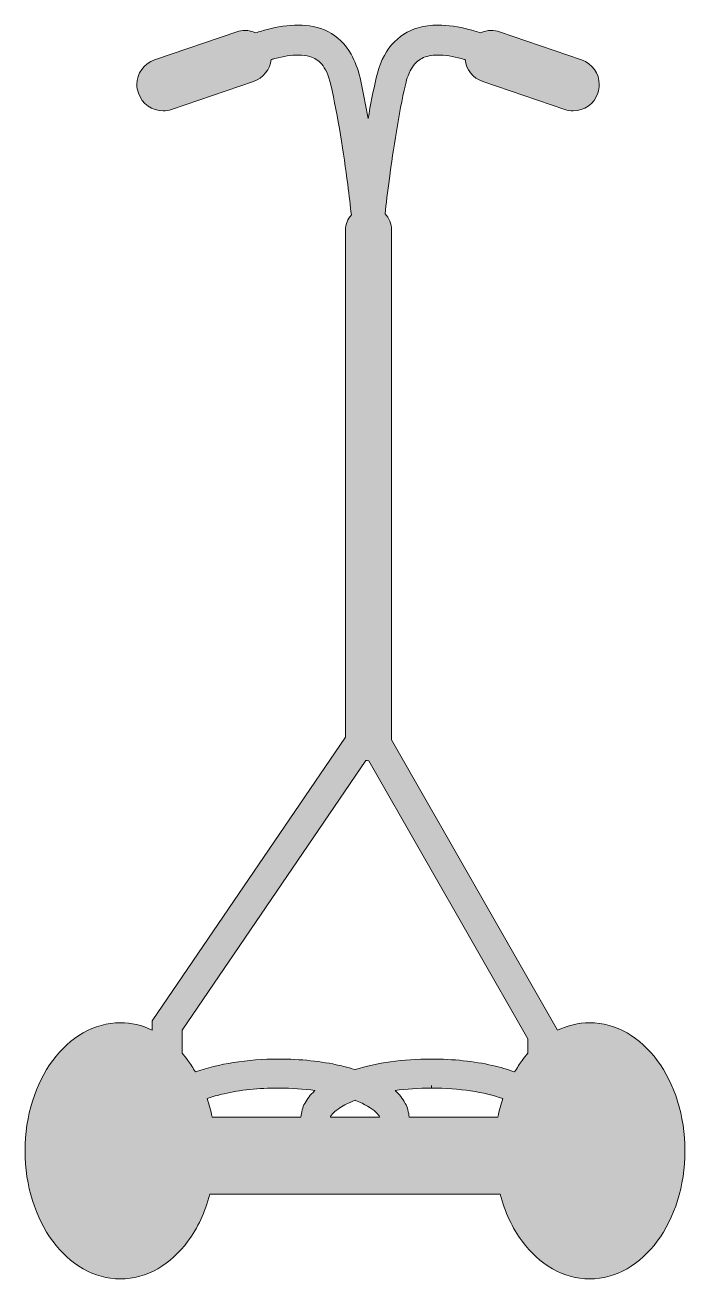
# Model space of a CAD drawing. Header units: inches. Extents: x 0 to 53, y 0 to 102.
import ezdxf

# ---------------------------------------------------------------- set-up
doc = ezdxf.new("R2010")
doc.units = ezdxf.units.IN
doc.header["$MEASUREMENT"] = 0
doc.layers.add('Layer 1', color=7, linetype='Continuous')

msp = doc.modelspace()

# ---------------------------------------------------------------- hatches: boundary and pattern name
at = {"layer": 'Layer 1', "true_color": 0xffdd15}
h = msp.add_hatch(color=40, dxfattribs=at)
h.dxf.hatch_style = 2
edge = h.paths.add_edge_path()
edge.add_spline(control_points=[(51.23, 17.7), (49.84, 19.58), (47.9, 20.76), (45.75, 20.76), (44.83, 20.76), (43.96, 20.54), (43.15, 20.15), (43.15, 20.15), (29.69, 43.69), (29.69, 43.69), (29.69, 43.75), (29.7, 43.8), (29.7, 43.86), (29.7, 43.86), (29.7, 85), (29.7, 85), (29.7, 85.51), (29.5, 85.97), (29.17, 86.31), (29.26, 87.09), (29.37, 88.08), (29.52, 89.18), (29.84, 91.53), (30.28, 94.4), (30.82, 96.77), (30.94, 97.31), (31.11, 97.72), (31.28, 98.02), (31.55, 98.49), (31.83, 98.73), (32.16, 98.9), (32.49, 99.07), (32.92, 99.17), (33.46, 99.17), (34.01, 99.17), (34.66, 99.07), (35.36, 98.89), (35.46, 98.86), (35.56, 98.83), (35.66, 98.8), (35.75, 98.01), (36.28, 97.3), (37.08, 97.03), (37.08, 97.03), (43.73, 94.77), (43.73, 94.77), (43.95, 94.69), (44.18, 94.65), (44.41, 94.65), (45.3, 94.65), (46.12, 95.21), (46.42, 96.09), (46.5, 96.32), (46.53, 96.55), (46.53, 96.78), (46.53, 97.66), (45.98, 98.48), (45.09, 98.79), (45.09, 98.79), (38.45, 101.05), (38.45, 101.05), (38.22, 101.12), (37.99, 101.16), (37.77, 101.16), (37.47, 101.16), (37.18, 101.09), (36.91, 100.97), (36.59, 101.07), (36.28, 101.17), (35.96, 101.25), (35.13, 101.46), (34.29, 101.6), (33.46, 101.6), (32.92, 101.6), (32.37, 101.54), (31.84, 101.38), (31.04, 101.15), (30.28, 100.69), (29.7, 99.99), (29.11, 99.29), (28.7, 98.4), (28.45, 97.32), (28.21, 96.27), (27.99, 95.14), (27.8, 94.02), (27.6, 95.14), (27.39, 96.27), (27.14, 97.32), (26.98, 98.04), (26.74, 98.67), (26.43, 99.23), (25.96, 100.06), (25.3, 100.69), (24.54, 101.07), (23.77, 101.46), (22.95, 101.6), (22.14, 101.6), (21.3, 101.6), (20.47, 101.46), (19.64, 101.25), (19.32, 101.17), (19, 101.07), (18.68, 100.97), (18.42, 101.09), (18.13, 101.16), (17.83, 101.16), (17.6, 101.16), (17.37, 101.12), (17.15, 101.05), (17.15, 101.05), (10.5, 98.79), (10.5, 98.79), (9.62, 98.48), (9.06, 97.66), (9.06, 96.78), (9.06, 96.55), (9.1, 96.32), (9.18, 96.09), (9.48, 95.21), (10.3, 94.65), (11.19, 94.65), (11.41, 94.65), (11.64, 94.69), (11.87, 94.77), (11.87, 94.77), (18.51, 97.03), (18.51, 97.03), (19.32, 97.3), (19.85, 98.01), (19.94, 98.81), (20.04, 98.83), (20.14, 98.86), (20.24, 98.89), (20.94, 99.07), (21.59, 99.17), (22.14, 99.17), (22.49, 99.17), (22.81, 99.13), (23.07, 99.05), (23.47, 98.93), (23.76, 98.75), (24.04, 98.42), (24.32, 98.09), (24.59, 97.58), (24.77, 96.77), (25.35, 94.24), (25.82, 91.15), (26.14, 88.71), (26.26, 87.76), (26.36, 86.92), (26.44, 86.23), (26.15, 85.9), (25.96, 85.47), (25.96, 85), (25.96, 85), (25.96, 43.9), (25.96, 43.9), (25.96, 43.9), (10.29, 20.92), (10.29, 20.92), (10.29, 20.92), (10.29, 20.17), (10.29, 20.17), (9.48, 20.55), (8.62, 20.76), (7.72, 20.76), (5.57, 20.76), (3.63, 19.58), (2.24, 17.7), (0.85, 15.82), (0, 13.23), (0, 10.38), (0, 7.53), (0.85, 4.94), (2.24, 3.06), (3.63, 1.18), (5.57, 0), (7.72, 0), (9.87, 0), (11.81, 1.18), (13.2, 3.06), (13.98, 4.13), (14.59, 5.42), (14.97, 6.86), (14.97, 6.86), (38.49, 6.86), (38.49, 6.86), (38.88, 5.42), (39.49, 4.13), (40.27, 3.06), (41.66, 1.18), (43.6, 0), (45.75, 0), (47.9, 0), (49.84, 1.18), (51.23, 3.06), (52.62, 4.94), (53.47, 7.53), (53.47, 10.38), (53.47, 13.23), (52.62, 15.82), (51.23, 17.7)], knot_values=[0, 0, 0, 0, 1, 1, 1, 2, 2, 2, 3, 3, 3, 4, 4, 4, 5, 5, 5, 6, 6, 6, 7, 7, 7, 8, 8, 8, 9, 9, 9, 10, 10, 10, 11, 11, 11, 12, 12, 12, 13, 13, 13, 14, 14, 14, 15, 15, 15, 16, 16, 16, 17, 17, 17, 18, 18, 18, 19, 19, 19, 20, 20, 20, 21, 21, 21, 22, 22, 22, 23, 23, 23, 24, 24, 24, 25, 25, 25, 26, 26, 26, 27, 27, 27, 28, 28, 28, 29, 29, 29, 30, 30, 30, 31, 31, 31, 32, 32, 32, 33, 33, 33, 34, 34, 34, 35, 35, 35, 36, 36, 36, 37, 37, 37, 38, 38, 38, 39, 39, 39, 40, 40, 40, 41, 41, 41, 42, 42, 42, 43, 43, 43, 44, 44, 44, 45, 45, 45, 46, 46, 46, 47, 47, 47, 48, 48, 48, 49, 49, 49, 50, 50, 50, 51, 51, 51, 52, 52, 52, 53, 53, 53, 54, 54, 54, 55, 55, 55, 56, 56, 56, 57, 57, 57, 58, 58, 58, 59, 59, 59, 60, 60, 60, 61, 61, 61, 62, 62, 62, 63, 63, 63, 64, 64, 64, 65, 65, 65, 66, 66, 66, 67, 67, 67, 67], degree=3, periodic=1)
edge = h.paths.add_edge_path()
edge.add_spline(control_points=[(31.12, 13.12), (31.09, 13.51), (30.98, 13.89), (30.81, 14.22), (30.81, 14.22), (30.8, 14.23), (30.8, 14.23), (30.8, 14.23), (30.81, 14.22), (30.81, 14.22), (30.6, 14.62), (30.31, 14.96), (29.98, 15.27), (30.89, 15.39), (31.88, 15.47), (32.91, 15.47), (32.91, 15.47), (32.92, 15.47), (32.92, 15.47), (32.92, 15.47), (32.92, 15.66), (32.92, 15.66), (32.92, 15.66), (32.92, 15.47), (32.92, 15.47), (32.92, 15.47), (32.94, 15.47), (32.94, 15.47), (35.18, 15.47), (37.22, 15.13), (38.71, 14.62), (38.55, 14.14), (38.41, 13.64), (38.31, 13.12), (38.31, 13.12), (31.12, 13.12), (31.12, 13.12)], knot_values=[0, 0, 0, 0, 1, 1, 1, 2, 2, 2, 3, 3, 3, 4, 4, 4, 5, 5, 5, 6, 6, 6, 7, 7, 7, 8, 8, 8, 9, 9, 9, 10, 10, 10, 11, 11, 11, 12, 12, 12, 12], degree=3, periodic=1)
edge = h.paths.add_edge_path()
edge.add_spline(control_points=[(24.74, 13.14), (24.74, 13.14), (24.74, 13.14), (24.74, 13.14), (24.82, 13.3), (25.08, 13.59), (25.51, 13.87), (25.51, 13.87), (25.51, 13.87), (25.51, 13.87), (25.83, 14.08), (26.25, 14.28), (26.74, 14.48), (26.75, 14.47), (26.76, 14.47), (26.77, 14.46), (27.53, 14.17), (28.1, 13.82), (28.42, 13.52), (28.42, 13.52), (28.42, 13.52), (28.42, 13.52), (28.58, 13.37), (28.68, 13.23), (28.72, 13.14), (28.72, 13.14), (28.72, 13.15), (28.72, 13.15), (28.72, 13.15), (28.72, 13.14), (28.72, 13.14), (28.73, 13.13), (28.73, 13.13), (28.73, 13.12), (28.73, 13.12), (24.74, 13.12), (24.74, 13.12), (24.74, 13.13), (24.74, 13.13), (24.74, 13.14)], knot_values=[0, 0, 0, 0, 1, 1, 1, 2, 2, 2, 3, 3, 3, 4, 4, 4, 5, 5, 5, 6, 6, 6, 7, 7, 7, 8, 8, 8, 9, 9, 9, 10, 10, 10, 11, 11, 11, 12, 12, 12, 13, 13, 13, 13], degree=3, periodic=1)
edge = h.paths.add_edge_path()
edge.add_spline(control_points=[(22.35, 13.12), (22.35, 13.12), (15.16, 13.12), (15.16, 13.12), (15.05, 13.64), (14.92, 14.14), (14.76, 14.62), (15.17, 14.76), (15.63, 14.9), (16.12, 15.01), (17.4, 15.3), (18.92, 15.47), (20.54, 15.47), (20.54, 15.47), (20.55, 15.47), (20.55, 15.47), (20.55, 15.47), (20.57, 15.47), (20.57, 15.47), (21.6, 15.47), (22.58, 15.39), (23.49, 15.27), (23.48, 15.25), (23.46, 15.25), (23.45, 15.23), (23.45, 15.23), (23.45, 15.23), (23.45, 15.23), (23.13, 14.94), (22.86, 14.6), (22.66, 14.22), (22.66, 14.22), (22.66, 14.22), (22.66, 14.22), (22.49, 13.89), (22.38, 13.51), (22.35, 13.12)], knot_values=[0, 0, 0, 0, 1, 1, 1, 2, 2, 2, 3, 3, 3, 4, 4, 4, 5, 5, 5, 6, 6, 6, 7, 7, 7, 8, 8, 8, 9, 9, 9, 10, 10, 10, 11, 11, 11, 12, 12, 12, 12], degree=3, periodic=1)
edge = h.paths.add_edge_path()
edge.add_spline(control_points=[(27.62, 42.01), (27.69, 42), (27.76, 41.99), (27.83, 41.99), (27.84, 41.99), (27.85, 41.99), (27.86, 41.99), (27.86, 41.99), (40.75, 19.45), (40.75, 19.45), (40.75, 19.45), (40.75, 18.29), (40.75, 18.29), (40.58, 18.1), (40.42, 17.9), (40.27, 17.7), (40.06, 17.41), (39.86, 17.09), (39.67, 16.77), (39.11, 16.97), (38.51, 17.15), (37.87, 17.3), (36.39, 17.63), (34.71, 17.82), (32.92, 17.82), (30.61, 17.82), (28.48, 17.51), (26.74, 16.96), (26.34, 17.08), (25.93, 17.2), (25.49, 17.3), (24.02, 17.63), (22.33, 17.82), (20.55, 17.82), (17.98, 17.81), (15.64, 17.43), (13.8, 16.77), (13.61, 17.09), (13.41, 17.41), (13.2, 17.7), (13.04, 17.9), (12.88, 18.1), (12.72, 18.29), (12.72, 18.29), (12.72, 20.17), (12.72, 20.17), (12.72, 20.17), (27.62, 42.01), (27.62, 42.01)], knot_values=[0, 0, 0, 0, 1, 1, 1, 2, 2, 2, 3, 3, 3, 4, 4, 4, 5, 5, 5, 6, 6, 6, 7, 7, 7, 8, 8, 8, 9, 9, 9, 10, 10, 10, 11, 11, 11, 12, 12, 12, 13, 13, 13, 14, 14, 14, 15, 15, 15, 16, 16, 16, 16], degree=3, periodic=1)

# ---------------------------------------------------------------- linework, layer by layer
at = {"layer": 'Layer 1', "lineweight": 0}
for points, knots in [([(51.23, 17.7), (49.84, 19.58), (47.9, 20.76), (45.75, 20.76), (44.83, 20.76), (43.96, 20.54), (43.15, 20.15), (43.15, 20.15), (29.69, 43.69), (29.69, 43.69), (29.69, 43.75), (29.7, 43.8), (29.7, 43.86), (29.7, 43.86), (29.7, 85), (29.7, 85), (29.7, 85.51), (29.5, 85.97), (29.17, 86.31), (29.26, 87.09), (29.37, 88.08), (29.52, 89.18), (29.84, 91.53), (30.28, 94.4), (30.82, 96.77), (30.94, 97.31), (31.11, 97.72), (31.28, 98.02), (31.55, 98.49), (31.83, 98.73), (32.16, 98.9), (32.49, 99.07), (32.92, 99.17), (33.46, 99.17), (34.01, 99.17), (34.66, 99.07), (35.36, 98.89), (35.46, 98.86), (35.56, 98.83), (35.66, 98.8), (35.75, 98.01), (36.28, 97.3), (37.08, 97.03), (37.08, 97.03), (43.73, 94.77), (43.73, 94.77), (43.95, 94.69), (44.18, 94.65), (44.41, 94.65), (45.3, 94.65), (46.12, 95.21), (46.42, 96.09), (46.5, 96.32), (46.53, 96.55), (46.53, 96.78), (46.53, 97.66), (45.98, 98.48), (45.09, 98.79), (45.09, 98.79), (38.45, 101.05), (38.45, 101.05), (38.22, 101.12), (37.99, 101.16), (37.77, 101.16), (37.47, 101.16), (37.18, 101.09), (36.91, 100.97), (36.59, 101.07), (36.28, 101.17), (35.96, 101.25), (35.13, 101.46), (34.29, 101.6), (33.46, 101.6), (32.92, 101.6), (32.37, 101.54), (31.84, 101.38), (31.04, 101.15), (30.28, 100.69), (29.7, 99.99), (29.11, 99.29), (28.7, 98.4), (28.45, 97.32), (28.21, 96.27), (27.99, 95.14), (27.8, 94.02), (27.6, 95.14), (27.39, 96.27), (27.14, 97.32), (26.98, 98.04), (26.74, 98.67), (26.43, 99.23), (25.96, 100.06), (25.3, 100.69), (24.54, 101.07), (23.77, 101.46), (22.95, 101.6), (22.14, 101.6), (21.3, 101.6), (20.47, 101.46), (19.64, 101.25), (19.32, 101.17), (19, 101.07), (18.68, 100.97), (18.42, 101.09), (18.13, 101.16), (17.83, 101.16), (17.6, 101.16), (17.37, 101.12), (17.15, 101.05), (17.15, 101.05), (10.5, 98.79), (10.5, 98.79), (9.62, 98.48), (9.06, 97.66), (9.06, 96.78), (9.06, 96.55), (9.1, 96.32), (9.18, 96.09), (9.48, 95.21), (10.3, 94.65), (11.19, 94.65), (11.41, 94.65), (11.64, 94.69), (11.87, 94.77), (11.87, 94.77), (18.51, 97.03), (18.51, 97.03), (19.32, 97.3), (19.85, 98.01), (19.94, 98.81), (20.04, 98.83), (20.14, 98.86), (20.24, 98.89), (20.94, 99.07), (21.59, 99.17), (22.14, 99.17), (22.49, 99.17), (22.81, 99.13), (23.07, 99.05), (23.47, 98.93), (23.76, 98.75), (24.04, 98.42), (24.32, 98.09), (24.59, 97.58), (24.77, 96.77), (25.35, 94.24), (25.82, 91.15), (26.14, 88.71), (26.26, 87.76), (26.36, 86.92), (26.44, 86.23), (26.15, 85.9), (25.96, 85.47), (25.96, 85), (25.96, 85), (25.96, 43.9), (25.96, 43.9), (25.96, 43.9), (10.29, 20.92), (10.29, 20.92), (10.29, 20.92), (10.29, 20.17), (10.29, 20.17), (9.48, 20.55), (8.62, 20.76), (7.72, 20.76), (5.57, 20.76), (3.63, 19.58), (2.24, 17.7), (0.85, 15.82), (0, 13.23), (0, 10.38), (0, 7.53), (0.85, 4.94), (2.24, 3.06), (3.63, 1.18), (5.57, 0), (7.72, 0), (9.87, 0), (11.81, 1.18), (13.2, 3.06), (13.98, 4.13), (14.59, 5.42), (14.97, 6.86), (14.97, 6.86), (38.49, 6.86), (38.49, 6.86), (38.88, 5.42), (39.49, 4.13), (40.27, 3.06), (41.66, 1.18), (43.6, 0), (45.75, 0), (47.9, 0), (49.84, 1.18), (51.23, 3.06), (52.62, 4.94), (53.47, 7.53), (53.47, 10.38), (53.47, 13.23), (52.62, 15.82), (51.23, 17.7)], [0, 0, 0, 0, 1, 1, 1, 2, 2, 2, 3, 3, 3, 4, 4, 4, 5, 5, 5, 6, 6, 6, 7, 7, 7, 8, 8, 8, 9, 9, 9, 10, 10, 10, 11, 11, 11, 12, 12, 12, 13, 13, 13, 14, 14, 14, 15, 15, 15, 16, 16, 16, 17, 17, 17, 18, 18, 18, 19, 19, 19, 20, 20, 20, 21, 21, 21, 22, 22, 22, 23, 23, 23, 24, 24, 24, 25, 25, 25, 26, 26, 26, 27, 27, 27, 28, 28, 28, 29, 29, 29, 30, 30, 30, 31, 31, 31, 32, 32, 32, 33, 33, 33, 34, 34, 34, 35, 35, 35, 36, 36, 36, 37, 37, 37, 38, 38, 38, 39, 39, 39, 40, 40, 40, 41, 41, 41, 42, 42, 42, 43, 43, 43, 44, 44, 44, 45, 45, 45, 46, 46, 46, 47, 47, 47, 48, 48, 48, 49, 49, 49, 50, 50, 50, 51, 51, 51, 52, 52, 52, 53, 53, 53, 54, 54, 54, 55, 55, 55, 56, 56, 56, 57, 57, 57, 58, 58, 58, 59, 59, 59, 60, 60, 60, 61, 61, 61, 62, 62, 62, 63, 63, 63, 64, 64, 64, 65, 65, 65, 66, 66, 66, 67, 67, 67, 67]), ([(27.62, 42.01), (27.69, 42), (27.76, 41.99), (27.83, 41.99), (27.84, 41.99), (27.85, 41.99), (27.86, 41.99), (27.86, 41.99), (40.75, 19.45), (40.75, 19.45), (40.75, 19.45), (40.75, 18.29), (40.75, 18.29), (40.58, 18.1), (40.42, 17.9), (40.27, 17.7), (40.06, 17.41), (39.86, 17.09), (39.67, 16.77), (39.11, 16.97), (38.51, 17.15), (37.87, 17.3), (36.39, 17.63), (34.71, 17.82), (32.92, 17.82), (30.61, 17.82), (28.48, 17.51), (26.74, 16.96), (26.34, 17.08), (25.93, 17.2), (25.49, 17.3), (24.02, 17.63), (22.33, 17.82), (20.55, 17.82), (17.98, 17.81), (15.64, 17.43), (13.8, 16.77), (13.61, 17.09), (13.41, 17.41), (13.2, 17.7), (13.04, 17.9), (12.88, 18.1), (12.72, 18.29), (12.72, 18.29), (12.72, 20.17), (12.72, 20.17), (12.72, 20.17), (27.62, 42.01), (27.62, 42.01)], [0, 0, 0, 0, 1, 1, 1, 2, 2, 2, 3, 3, 3, 4, 4, 4, 5, 5, 5, 6, 6, 6, 7, 7, 7, 8, 8, 8, 9, 9, 9, 10, 10, 10, 11, 11, 11, 12, 12, 12, 13, 13, 13, 14, 14, 14, 15, 15, 15, 16, 16, 16, 16]), ([(22.35, 13.12), (22.35, 13.12), (15.16, 13.12), (15.16, 13.12), (15.05, 13.64), (14.92, 14.14), (14.76, 14.62), (15.17, 14.76), (15.63, 14.9), (16.12, 15.01), (17.4, 15.3), (18.92, 15.47), (20.54, 15.47), (20.54, 15.47), (20.55, 15.47), (20.55, 15.47), (20.55, 15.47), (20.57, 15.47), (20.57, 15.47), (21.6, 15.47), (22.58, 15.39), (23.49, 15.27), (23.48, 15.25), (23.46, 15.25), (23.45, 15.23), (23.45, 15.23), (23.45, 15.23), (23.45, 15.23), (23.13, 14.94), (22.86, 14.6), (22.66, 14.22), (22.66, 14.22), (22.66, 14.22), (22.66, 14.22), (22.49, 13.89), (22.38, 13.51), (22.35, 13.12)], [0, 0, 0, 0, 1, 1, 1, 2, 2, 2, 3, 3, 3, 4, 4, 4, 5, 5, 5, 6, 6, 6, 7, 7, 7, 8, 8, 8, 9, 9, 9, 10, 10, 10, 11, 11, 11, 12, 12, 12, 12]), ([(31.12, 13.12), (31.09, 13.51), (30.98, 13.89), (30.81, 14.22), (30.81, 14.22), (30.8, 14.23), (30.8, 14.23), (30.8, 14.23), (30.81, 14.22), (30.81, 14.22), (30.6, 14.62), (30.31, 14.96), (29.98, 15.27), (30.89, 15.39), (31.88, 15.47), (32.91, 15.47), (32.91, 15.47), (32.92, 15.47), (32.92, 15.47), (32.92, 15.47), (32.92, 15.66), (32.92, 15.66), (32.92, 15.66), (32.92, 15.47), (32.92, 15.47), (32.92, 15.47), (32.94, 15.47), (32.94, 15.47), (35.18, 15.47), (37.22, 15.13), (38.71, 14.62), (38.55, 14.14), (38.41, 13.64), (38.31, 13.12), (38.31, 13.12), (31.12, 13.12), (31.12, 13.12)], [0, 0, 0, 0, 1, 1, 1, 2, 2, 2, 3, 3, 3, 4, 4, 4, 5, 5, 5, 6, 6, 6, 7, 7, 7, 8, 8, 8, 9, 9, 9, 10, 10, 10, 11, 11, 11, 12, 12, 12, 12]), ([(24.74, 13.14), (24.74, 13.14), (24.74, 13.14), (24.74, 13.14), (24.82, 13.3), (25.08, 13.59), (25.51, 13.87), (25.51, 13.87), (25.51, 13.87), (25.51, 13.87), (25.83, 14.08), (26.25, 14.28), (26.74, 14.48), (26.75, 14.47), (26.76, 14.47), (26.77, 14.46), (27.53, 14.17), (28.1, 13.82), (28.42, 13.52), (28.42, 13.52), (28.42, 13.52), (28.42, 13.52), (28.58, 13.37), (28.68, 13.23), (28.72, 13.14), (28.72, 13.14), (28.72, 13.15), (28.72, 13.15), (28.72, 13.15), (28.72, 13.14), (28.72, 13.14), (28.73, 13.13), (28.73, 13.13), (28.73, 13.12), (28.73, 13.12), (24.74, 13.12), (24.74, 13.12), (24.74, 13.13), (24.74, 13.13), (24.74, 13.14)], [0, 0, 0, 0, 1, 1, 1, 2, 2, 2, 3, 3, 3, 4, 4, 4, 5, 5, 5, 6, 6, 6, 7, 7, 7, 8, 8, 8, 9, 9, 9, 10, 10, 10, 11, 11, 11, 12, 12, 12, 13, 13, 13, 13])]:
    msp.add_open_spline(points, degree=3, knots=knots, dxfattribs=at)

doc.saveas('drawing.dxf')
